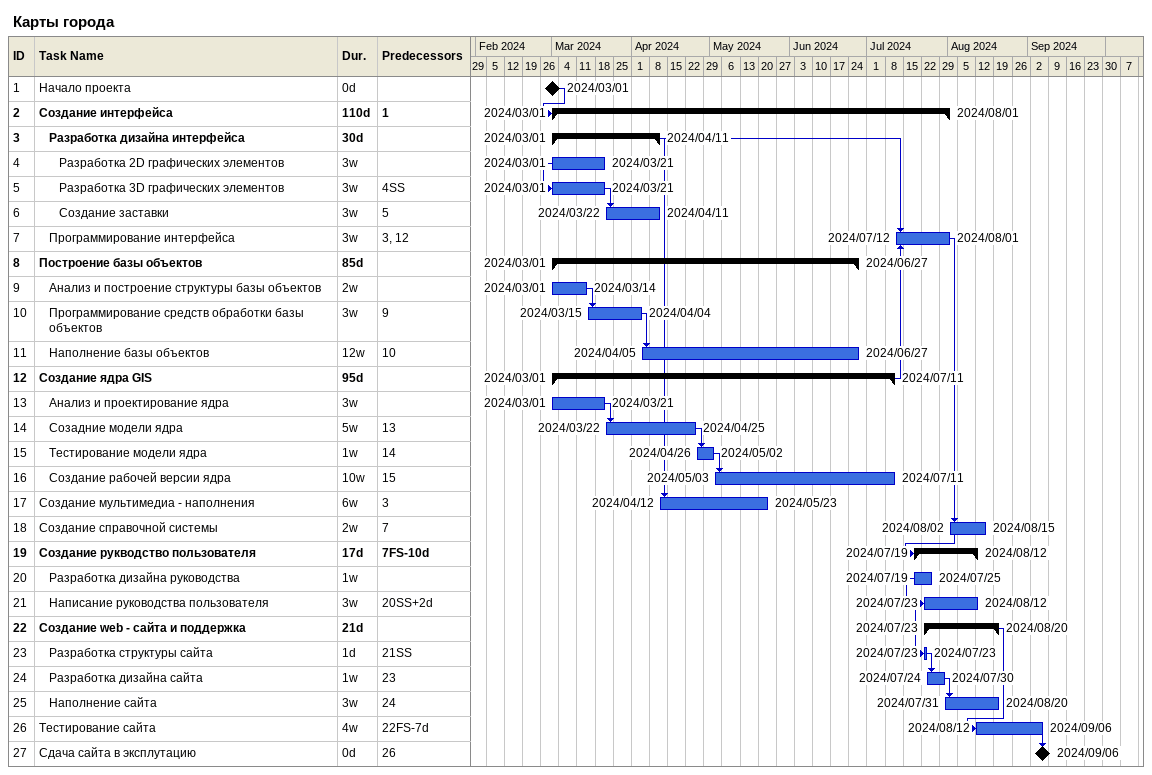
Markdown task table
Карты города

| ID | Level | Task | Duration | Start | Finish | Predecessors |
|---|---|---|---|---|---|---|
| 1 | 1 | Начало проекта | 0d | 2024-03-01 | 2024-03-01 |  |
| 2 | 1 | **Создание интерфейса** | 110d | 2024-03-01 | 2024-08-01 | 1 |
| 3 | 2 | **Разработка дизайна интерфейса** | 30d | 2024-03-01 | 2024-04-11 |  |
| 4 | 3 | Разработка 2D графических элементов | 3w | 2024-03-01 | 2024-03-21 |  |
| 5 | 3 | Разработка 3D графических элементов | 3w | 2024-03-01 | 2024-03-21 | 4SS |
| 6 | 3 | Создание заставки | 3w | 2024-03-22 | 2024-04-11 | 5 |
| 7 | 2 | Программирование интерфейса | 3w | 2024-07-12 | 2024-08-01 | 3, 12 |
| 8 | 1 | **Построение базы объектов** | 85d | 2024-03-01 | 2024-06-27 |  |
| 9 | 2 | Анализ и построение структуры базы объектов | 2w | 2024-03-01 | 2024-03-14 |  |
| 10 | 2 | Программирование средств обработки базы объектов | 3w | 2024-03-15 | 2024-04-04 | 9 |
| 11 | 2 | Наполнение базы объектов | 12w | 2024-04-05 | 2024-06-27 | 10 |
| 12 | 1 | **Создание ядра GIS** | 95d | 2024-03-01 | 2024-07-11 |  |
| 13 | 2 | Анализ и проектирование ядра | 3w | 2024-03-01 | 2024-03-21 |  |
| 14 | 2 | Созадние модели ядра | 5w | 2024-03-22 | 2024-04-25 | 13 |
| 15 | 2 | Тестирование модели ядра | 1w | 2024-04-26 | 2024-05-02 | 14 |
| 16 | 2 | Создание рабочей версии ядра | 10w | 2024-05-03 | 2024-07-11 | 15 |
| 17 | 1 | Создание мультимедиа - наполнения | 6w | 2024-04-12 | 2024-05-23 | 3 |
| 18 | 1 | Создание справочной системы | 2w | 2024-08-02 | 2024-08-15 | 7 |
| 19 | 1 | **Создание рукводство пользователя** | 17d | 2024-07-19 | 2024-08-12 | 7FS-10d |
| 20 | 2 | Разработка дизайна руководства | 1w | 2024-07-19 | 2024-07-25 |  |
| 21 | 2 | Написание руководства пользователя | 3w | 2024-07-23 | 2024-08-12 | 20SS+2d |
| 22 | 1 | **Создание web - сайта и поддержка** | 21d | 2024-07-23 | 2024-08-20 |  |
| 23 | 2 | Разработка структуры сайта | 1d | 2024-07-23 | 2024-07-23 | 21SS |
| 24 | 2 | Разработка дизайна сайта | 1w | 2024-07-24 | 2024-07-30 | 23 |
| 25 | 2 | Наполнение сайта | 3w | 2024-07-31 | 2024-08-20 | 24 |
| 26 | 1 | Тестирование сайта | 4w | 2024-08-12 | 2024-09-06 | 22FS-7d |
| 27 | 1 | Сдача сайта в эксплутацию | 0d | 2024-09-06 | 2024-09-06 | 26 |
